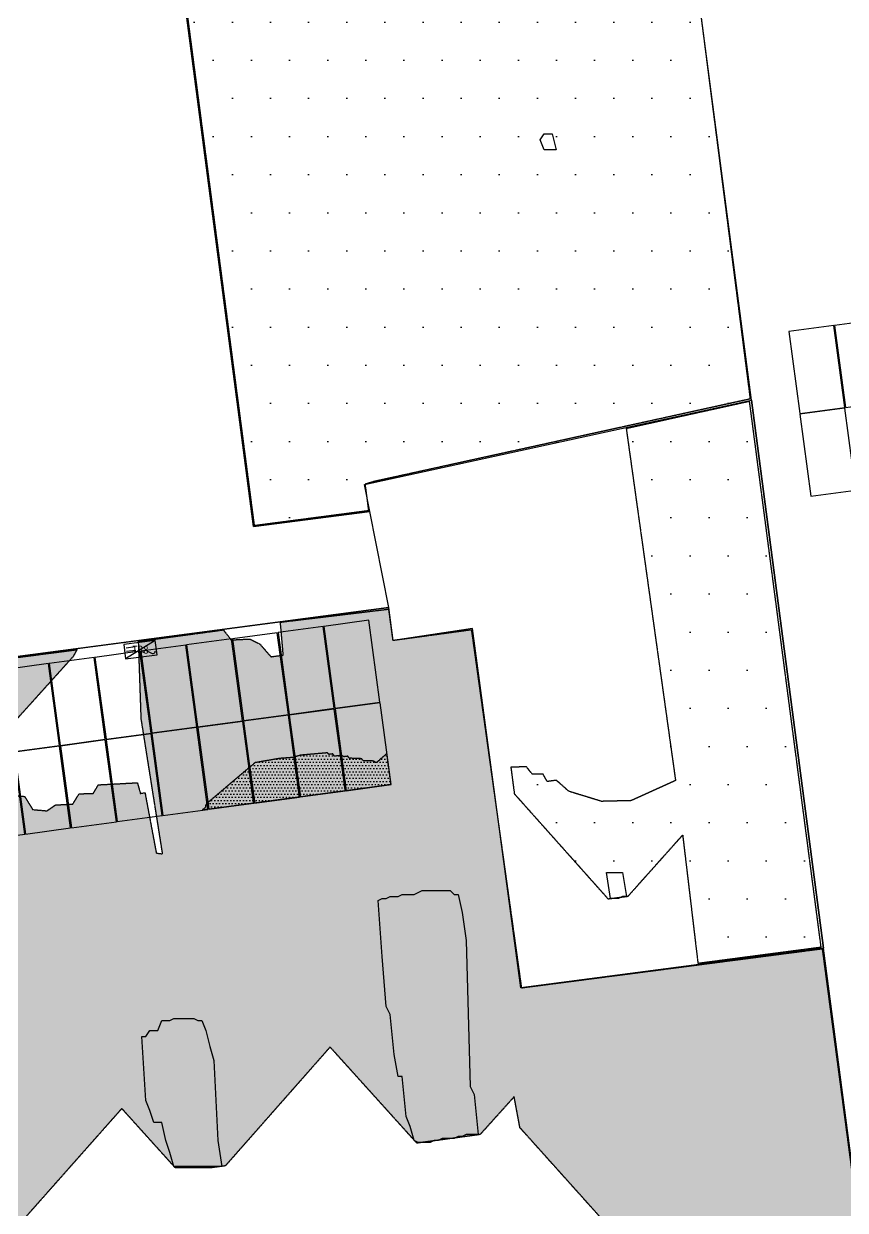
# Model space of a CAD drawing. Header units: millimetres. Extents: x -245826 to 350363, y -160205 to 260795.
# Drawn here: x 30986 to 51503, y 88422 to 118070 of the extents above; entities that cross this region are included whole.
import ezdxf
from ezdxf.enums import TextEntityAlignment as Align

# ---------------------------------------------------------------- set-up
doc = ezdxf.new("R2010")
doc.units = ezdxf.units.MM
doc.linetypes.add('DASHED', pattern=[1.524, 1.27, -0.254])
for name, color, linetype in [('Inverter', 7, 'ByLayer'), ('Module', 7, 'ByLayer'), ('Obstruction', 7, 'ByLayer'), ('Ridge Line', 7, 'ByLayer'), ('Shading', 8, 'DASHED'), ('Unit Area Boundary', 7, 'ByLayer')]:
    doc.layers.add(name, color=color, linetype=linetype)

# ---------------------------------------------------------------- blocks, each defined once
blk = doc.blocks.new('*U0')
at = {"layer": 'Unit Area Boundary', "color": 2}
blk.add_polyline3d([(-46776, 96654, 16333), (-31493, 107029, 16333), (-23262, 94903, 16333), (-16809, 95753, 16333), (-16838, 95975, 16333), (40107, 103481, 16333), (39629, 105884, 16333), (36726, 105504, 16333), (31248, 147338, 16333), (40904, 150960, 16333), (74933, 155521, 16333), (77483, 136497, 16333), (99539, 139454, 16333), (107665, 78830, 16333), (65156, 73133, 16333), (74483, 3548, 16333)], dxfattribs=at)
at = {"flags": 1}
for tag in ['unit_id', 'unit_name', 'parapet_height', 'ground_elevation', 'is_enable_parapet']:
    blk.add_attdef(tag, (0, 0), '', height=2.5, dxfattribs=at)
blk = doc.blocks.new('*U1')
at = {"layer": 'Ridge Line', "color": 30}
for p, q in [((31248, 147338, 10945), (36726, 105504, 10945)), ((49165, 108667, 10945), (47145, 124076, 10945)), ((49165, 108667, 17919), (47145, 124076, 17919)), ((39495, 106555, 16633), (49165, 108667, 16633)), ((39495, 106555, 10945), (49165, 108667, 10945)), ((49165, 108667, 16633), (50959, 94974, 16633)), ((50959, 94974, 17919), (49165, 108667, 17919)), ((39629, 105884, 16633), (39495, 106555, 16633)), ((39629, 105884, 10945), (39495, 106555, 10945)), ((36726, 105504, 10945), (39629, 105884, 10945)), ((40107, 103481, 16633), (39629, 105884, 16633)), ((40107, 103481, 14649), (-16838, 95975, 14655)), ((40215, 102660, 14642), (40107, 103481, 14649)), ((40215, 102660, 16633), (40107, 103481, 16633)), ((42195, 102961, 14642), (40215, 102660, 14642)), ((42195, 102961, 16633), (40215, 102660, 16633)), ((43399, 93983, 14563), (42195, 102961, 14642)), ((43399, 93983, 16633), (42195, 102961, 16633)), ((50959, 94974, 14562), (43399, 93983, 14563)), ((50959, 94974, 16633), (43399, 93983, 16633)), ((52950, 79788, 14428), (50959, 94974, 14562)), ((52950, 79788, 17919), (50959, 94974, 17919))]:
    blk.add_line(p, q, dxfattribs=at)
at = {"flags": 1}
for tag in ['unit_id', 'unit_name']:
    blk.add_attdef(tag, (0, 0), '', height=2.5, dxfattribs=at)
blk = doc.blocks.new('*U6')
at = {"layer": 'Module', "color": 0}
blk.add_polyline3d([(0, 0, 0), (112.4, 15.2, 0), (84.7, 219.6, 119.1), (-27.6, 204.4, 119.1)], close=True, dxfattribs=at)
at = {"flags": 1}
for tag in ['mounting-hole-spacing1', 'mounting-hole-spacing2', 'module-material', 'vmpo', 'voco', 'silicon-material', 'panel-length', 'panel-width', 'panel-height', 'userid', 'theme', 'note', 'name', 'pmax', 'company-name', 'id', 'impo', 'isco']:
    blk.add_attdef(tag, (0, 0), '', height=2.5, dxfattribs=at)
blk = doc.blocks.new('*U7')
at = {"layer": 'Module', "color": 11}
for p in [(3761.5, 10081.2, 1631.3), (3875.9, 10096.7, 1631.3), (3532.8, 10050.3, 1631.3), (3647.2, 10065.8, 1631.3), (3304.1, 10019.4, 1631.4), (3418.4, 10034.9, 1631.4), (3075.4, 9988.5, 1631.4), (3189.7, 10003.9, 1631.4), (3903.7, 9890.6, 1511.2), (3789.4, 9875.1, 1511.2), (3560.7, 9844.2, 1511.2), (3675, 9859.6, 1511.2), (3331.9, 9813.3, 1511.3), (3446.3, 9828.7, 1511.3), (3103.2, 9782.3, 1511.3), (3217.6, 9797.8, 1511.3), (2988.9, 9766.9, 1511.3)]:
    blk.add_blockref('*U6', p, dxfattribs=at)
at = {"flags": 1}
for tag in ['offset-x', 'offset-y', 'mode', 'tilt', 'azimuth', 'align', 'array-mode', 'panel-x', 'panel-y', 'panel-per-row', 'bracket-type', 'bracket-value', 'row-per-array']:
    blk.add_attdef(tag, (0, 0), '', height=2.5, dxfattribs=at)
blk = doc.blocks.new('*U14')
at = {"layer": 'Module', "color": 0}
blk.add_polyline3d([(0, 0, 0), (112.4, 15, 0), (85, 219.5, 119.1), (-27.4, 204.5, 119.1)], close=True, dxfattribs=at)
at = {"flags": 1}
for tag in ['mounting-hole-spacing1', 'mounting-hole-spacing2', 'module-material', 'vmpo', 'voco', 'silicon-material', 'panel-length', 'panel-width', 'panel-height', 'userid', 'theme', 'note', 'name', 'pmax', 'company-name', 'id', 'impo', 'isco']:
    blk.add_attdef(tag, (0, 0), '', height=2.5, dxfattribs=at)
blk = doc.blocks.new('*U15')
at = {"layer": 'Module', "color": 230}
for p in [(5151.2, 10848.4, 1962), (5036.8, 10833.1, 1962), (5064.4, 10626.9, 1841.9)]:
    blk.add_blockref('*U14', p, dxfattribs=at)
at = {"flags": 1}
for tag in ['offset-x', 'offset-y', 'mode', 'tilt', 'azimuth', 'align', 'array-mode', 'panel-x', 'panel-y', 'panel-per-row', 'bracket-type', 'bracket-value', 'row-per-array']:
    blk.add_attdef(tag, (0, 0), '', height=2.5, dxfattribs=at)
blk = doc.blocks.new('*U27', base_point=(39.8, 18))
at = {"color": 0}
for p, q in [((0, 0), (79.5, 36)), ((51.8, 18.2), (74.7, 18.2)), ((51.8, 9.6), (74.7, 9.6))]:
    blk.add_line(p, q, dxfattribs=at)
blk.add_lwpolyline([(0, 0), (79.5, 0), (79.5, 36), (0, 36)], close=True, dxfattribs=at)
blk.add_lwpolyline([(4.3, 26.9, -0.6815), (14.4, 30.2), (23.3, 23.6, 0.6815), (33.4, 26.9)], format="xyb", dxfattribs=at)
blk = doc.blocks.new('*U56')
at = {"layer": 'Obstruction', "color": 1}
blk.add_polyline3d([(33936, 92765, 16529), (34036, 92765, 16529), (34136, 92915, 16529), (34236, 92915, 16529), (34336, 92915, 16529), (34436, 93165, 16529), (34536, 93165, 16529), (34636, 93165, 16529), (34736, 93215, 16529), (34836, 93215, 16529), (34936, 93215, 16529), (35036, 93215, 16529), (35136, 93215, 16529), (35236, 93215, 16529), (35336, 93165, 16529), (35436, 93165, 16529), (35536, 92915, 16529), (35636, 92515, 16529), (35736, 92165, 16529), (35836, 90165, 16529), (35836, 90165, 16529), (35936, 89515, 16529), (35936, 89515, 16529), (35836, 89515, 16529), (35736, 89515, 16529), (35636, 89515, 16529), (35536, 89515, 16529), (35436, 89515, 16529), (35336, 89515, 16529), (35236, 89515, 16529), (35136, 89515, 16529), (35036, 89515, 16529), (34936, 89515, 16529), (34836, 89515, 16529), (34736, 89515, 16529), (34636, 89865, 16529), (34536, 90165, 16529), (34436, 90615, 16529), (34336, 90615, 16529), (34236, 90615, 16529), (34136, 90915, 16529), (34036, 91165, 16529), (34036, 91165, 16529)], close=True, dxfattribs=at)
at = {"flags": 1}
for tag in ['height', 'shape']:
    blk.add_attdef(tag, (0, 0), '', height=2.5, dxfattribs=at)
blk = doc.blocks.new('*U57')
at = {"layer": 'Obstruction', "color": 1}
blk.add_polyline3d([(39836, 96165, 16779), (39936, 96215, 16779), (40036, 96215, 16779), (40136, 96265, 16779), (40236, 96265, 16779), (40336, 96265, 16779), (40436, 96315, 16779), (40536, 96315, 16779), (40636, 96315, 16779), (40736, 96315, 16779), (40836, 96365, 16779), (40936, 96415, 16779), (41036, 96415, 16779), (41136, 96415, 16779), (41236, 96415, 16779), (41336, 96415, 16779), (41436, 96415, 16779), (41536, 96415, 16779), (41636, 96415, 16779), (41736, 96315, 16779), (41836, 96315, 16779), (41936, 95865, 16779), (42036, 95165, 16779), (42136, 91515, 16779), (42236, 91315, 16779), (42236, 91315, 16779), (42336, 90315, 16779), (42336, 90315, 16779), (42236, 90315, 16779), (42136, 90315, 16779), (42036, 90315, 16779), (41936, 90265, 16779), (41836, 90265, 16779), (41736, 90215, 16779), (41636, 90215, 16779), (41536, 90215, 16779), (41436, 90215, 16779), (41336, 90165, 16779), (41236, 90165, 16779), (41136, 90115, 16779), (41036, 90115, 16779), (40936, 90115, 16779), (40836, 90115, 16779), (40736, 90165, 16779), (40636, 90515, 16779), (40536, 90765, 16779), (40436, 91765, 16779), (40336, 91765, 16779), (40236, 92315, 16779), (40136, 93315, 16779), (40036, 93515, 16779), (39936, 94765, 16779), (39936, 94765, 16779)], close=True, dxfattribs=at)
at = {"flags": 1}
for tag in ['height', 'shape']:
    blk.add_attdef(tag, (0, 0), '', height=2.5, dxfattribs=at)
blk = doc.blocks.new('*U132')
at = {"layer": 'Obstruction', "color": 1}
blk.add_polyline3d([(45536, 96865, 17479), (45636, 96865, 17479), (45736, 96865, 17479), (45836, 96865, 17479), (45936, 96865, 17479), (45936, 96865, 17479), (46036, 96265, 17479), (46036, 96265, 17479), (45936, 96265, 17479), (45836, 96215, 17479), (45736, 96215, 17479), (45636, 96215, 17479), (45636, 96215, 17479)], close=True, dxfattribs=at)
at = {"flags": 1}
for tag in ['height', 'shape']:
    blk.add_attdef(tag, (0, 0), '', height=2.5, dxfattribs=at)
blk = doc.blocks.new('*U134')
at = {"layer": 'Obstruction', "color": 1}
blk.add_polyline3d([(43886, 115165, 11329), (43986, 115315, 11329), (44086, 115315, 11329), (44186, 115315, 11329), (44186, 115315, 11329), (44286, 114915, 11329), (44286, 114915, 11329), (44186, 114915, 11329), (44086, 114915, 11329), (43986, 114915, 11329), (43986, 114915, 11329)], close=True, dxfattribs=at)
at = {"flags": 1}
for tag in ['height', 'shape']:
    blk.add_attdef(tag, (0, 0), '', height=2.5, dxfattribs=at)
blk = doc.blocks.new('*U178')
at = {"layer": 'Obstruction', "color": 1}
blk.add_polyline3d([(33936, 92765, 16529), (34036, 92765, 16529), (34136, 92915, 16529), (34236, 92915, 16529), (34336, 92915, 16529), (34436, 93165, 16529), (34536, 93165, 16529), (34636, 93165, 16529), (34736, 93215, 16529), (34836, 93215, 16529), (34936, 93215, 16529), (35036, 93215, 16529), (35136, 93215, 16529), (35236, 93215, 16529), (35336, 93165, 16529), (35436, 93165, 16529), (35536, 92915, 16529), (35636, 92515, 16529), (35736, 92165, 16529), (35836, 90165, 16529), (35836, 90165, 16529), (35936, 89515, 16529), (35936, 89515, 16529), (35836, 89515, 16529), (35736, 89515, 16529), (35636, 89515, 16529), (35536, 89515, 16529), (35436, 89515, 16529), (35336, 89515, 16529), (35236, 89515, 16529), (35136, 89515, 16529), (35036, 89515, 16529), (34936, 89515, 16529), (34836, 89515, 16529), (34736, 89515, 16529), (34636, 89865, 16529), (34536, 90165, 16529), (34436, 90615, 16529), (34336, 90615, 16529), (34236, 90615, 16529), (34136, 90915, 16529), (34036, 91165, 16529), (34036, 91165, 16529)], close=True, dxfattribs=at)
at = {"flags": 1}
for tag in ['height', 'shape']:
    blk.add_attdef(tag, (0, 0), '', height=2.5, dxfattribs=at)
blk = doc.blocks.new('*U179')
at = {"layer": 'Obstruction', "color": 1}
blk.add_polyline3d([(39836, 96165, 16779), (39936, 96215, 16779), (40036, 96215, 16779), (40136, 96265, 16779), (40236, 96265, 16779), (40336, 96265, 16779), (40436, 96315, 16779), (40536, 96315, 16779), (40636, 96315, 16779), (40736, 96315, 16779), (40836, 96365, 16779), (40936, 96415, 16779), (41036, 96415, 16779), (41136, 96415, 16779), (41236, 96415, 16779), (41336, 96415, 16779), (41436, 96415, 16779), (41536, 96415, 16779), (41636, 96415, 16779), (41736, 96315, 16779), (41836, 96315, 16779), (41936, 95865, 16779), (42036, 95165, 16779), (42136, 91515, 16779), (42236, 91315, 16779), (42236, 91315, 16779), (42336, 90315, 16779), (42336, 90315, 16779), (42236, 90315, 16779), (42136, 90315, 16779), (42036, 90315, 16779), (41936, 90265, 16779), (41836, 90265, 16779), (41736, 90215, 16779), (41636, 90215, 16779), (41536, 90215, 16779), (41436, 90215, 16779), (41336, 90165, 16779), (41236, 90165, 16779), (41136, 90115, 16779), (41036, 90115, 16779), (40936, 90115, 16779), (40836, 90115, 16779), (40736, 90165, 16779), (40636, 90515, 16779), (40536, 90765, 16779), (40436, 91765, 16779), (40336, 91765, 16779), (40236, 92315, 16779), (40136, 93315, 16779), (40036, 93515, 16779), (39936, 94765, 16779), (39936, 94765, 16779)], close=True, dxfattribs=at)
at = {"flags": 1}
for tag in ['height', 'shape']:
    blk.add_attdef(tag, (0, 0), '', height=2.5, dxfattribs=at)
blk = doc.blocks.new('*U254')
at = {"layer": 'Obstruction', "color": 1}
blk.add_polyline3d([(45536, 96865, 17479), (45636, 96865, 17479), (45736, 96865, 17479), (45836, 96865, 17479), (45936, 96865, 17479), (45936, 96865, 17479), (46036, 96265, 17479), (46036, 96265, 17479), (45936, 96265, 17479), (45836, 96215, 17479), (45736, 96215, 17479), (45636, 96215, 17479), (45636, 96215, 17479)], close=True, dxfattribs=at)
at = {"flags": 1}
for tag in ['height', 'shape']:
    blk.add_attdef(tag, (0, 0), '', height=2.5, dxfattribs=at)
blk = doc.blocks.new('*U256')
at = {"layer": 'Obstruction', "color": 1}
blk.add_polyline3d([(43886, 115165, 11329), (43986, 115315, 11329), (44086, 115315, 11329), (44186, 115315, 11329), (44186, 115315, 11329), (44286, 114915, 11329), (44286, 114915, 11329), (44186, 114915, 11329), (44086, 114915, 11329), (43986, 114915, 11329), (43986, 114915, 11329)], close=True, dxfattribs=at)
at = {"flags": 1}
for tag in ['height', 'shape']:
    blk.add_attdef(tag, (0, 0), '', height=2.5, dxfattribs=at)

msp = doc.modelspace()

# ---------------------------------------------------------------- hatches: boundary and pattern name
at = {"layer": 'Shading'}
h = msp.add_hatch(dxfattribs=at)
h.set_pattern_fill('DOTS', scale=600)
h.paths.add_polyline_path([(31277, 147317), (40894, 150953), (43677, 131193), (47446, 131687), (48421, 124248), (47151, 124082), (49127, 108693), (39735, 106631), (39509, 106562), (39596, 105900), (36750, 105527), (31277, 147317)])
h = msp.add_hatch(dxfattribs=at)
h.set_pattern_fill('DOTS', scale=600)
h.paths.add_polyline_path([(49113, 108633), (46033, 107952), (47264, 99159), (46156, 98657), (45415, 98639), (44600, 98889), (44290, 99165), (44059, 99135), (43956, 99320), (43682, 99323), (43541, 99503), (43151, 99492), (43238, 98829), (45578, 96204), (46078, 96269), (47442, 97796), (47823, 94596), (50900, 95000), (49113, 108633)])
h = msp.add_hatch(dxfattribs=at)
h.set_pattern_fill('DOTS', scale=600)
h.paths.add_polyline_path([(-5502, 97430), (-4501, 97565), (-4354, 97347), (-4183, 97529), (-3710, 97514), (-3323, 96972), (-3169, 96992), (-3185, 97109), (-3693, 97675), (-2769, 97800), (-2529, 97476), (-2538, 97831), (-2346, 97857), (-1836, 97569), (-1493, 97061), (-1491, 97338), (-1337, 97359), (-877, 97144), (-670, 96776), (-648, 96898), (-455, 96924), (569, 96309), (794, 96379), (1139, 96148), (1326, 96213), (2412, 95726), (2709, 95845), (2884, 95710), (3066, 95814), (3202, 95674), (3505, 95755), (3559, 95643), (3796, 95636), (4291, 95742), (4314, 95864), (4819, 95893), (5029, 96080), (5386, 96049), (5596, 96236), (5953, 96205), (6175, 96592), (6763, 96592), (7018, 97023), (7683, 97034), (8049, 97520), (8390, 97605), (8729, 97414), (9266, 98081), (9525, 98195), (9964, 98136), (10001, 97863), (10456, 97687), (10932, 98227), (10747, 99590), (14135, 100048), (14277, 99869), (14782, 99898), (15033, 99496), (15500, 99519), (15784, 99161), (16580, 99071), (16722, 98892), (16991, 98928), (17133, 98749), (17485, 98757), (17544, 98607), (18813, 98501), (19364, 98774), (19787, 98831), (19838, 99036), (20465, 99042), (20592, 99257), (21164, 99374), (21325, 99634), (21974, 99761), (22168, 100065), (22971, 100213), (23237, 100567), (24733, 100809), (24264, 101380), (32314, 102430), (32220, 102258), (29494, 99233), (30087, 99194), (30414, 98802), (31007, 98764), (31209, 98434), (31566, 98403), (31781, 98551), (32210, 98570), (32371, 98829), (32722, 98837), (32850, 99053), (33823, 99105), (33898, 98838), (34014, 98854), (34296, 97346), (34455, 97327), (33920, 100704), (33854, 102638), (35971, 102924), (36162, 102673), (36629, 102696), (36881, 102572), (37160, 102253), (37468, 102294), (37396, 103117), (40095, 103443), (40201, 102664), (42164, 102930), (43415, 93981), (50926, 94958), (52943, 79768), (59987, 80722), (54987, 75089), (53584, 74741), (52727, 74704), (52555, 74522), (52615, 74372), (53241, 74377), (53700, 73884), (54123, 73942), (54538, 73482), (54764, 73553), (55016, 73428), (57903, 73819), (58308, 73438), (58913, 73599), (59250, 74001), (59723, 73986), (60125, 74199), (61483, 74303), (61621, 74441), (64893, 74884), (66316, 64372), (56616, 63059), (57288, 57798), (65806, 58871), (64369, 57329), (64063, 56693), (58001, 49925), (57440, 49730), (56341, 49740), (55965, 49332), (55277, 49200), (55424, 48982), (55864, 48922), (56054, 48671), (56817, 48536), (57650, 48173), (58606, 48064), (58760, 48085), (58783, 48207), (59134, 48215), (59195, 48342), (60004, 48452), (60159, 48750), (60627, 48774), (60821, 49078), (61326, 49107), (61592, 49460), (62213, 49504), (62512, 49901), (64476, 50167), (64771, 50009), (64841, 49781), (65263, 49560), (65363, 48820), (62366, 45481), (62665, 45006), (62764, 43988), (58605, 39382), (59930, 39442), (60146, 37846), (60008, 37708), (59205, 37560), (59320, 37575), (59472, 37318), (59863, 37332), (60229, 36945), (60580, 36953), (60640, 36803), (61107, 36826), (61210, 36642), (61601, 36655), (61660, 36505), (62012, 36512), (62115, 36328), (62472, 36297), (63116, 36464), (63426, 36783), (63777, 36791), (64197, 37165), (64951, 37386), (65151, 37651), (66025, 37849), (66330, 38207), (69756, 38671), (70167, 35634), (70067, 35501), (64381, 29142), (61687, 28777), (61402, 28857), (61172, 29104), (59792, 28877), (59633, 28895), (58983, 29640), (57778, 28406), (55353, 28078), (55096, 28242), (49505, 34502), (49293, 34910), (49223, 36010), (51268, 36248), (51848, 35731), (52353, 35760), (52724, 35335), (53192, 35358), (53393, 35029), (53739, 35076), (54023, 34717), (54331, 34759), (54429, 34614), (54506, 34624), (52612, 36747), (52410, 37948), (52956, 38260), (48069, 43665), (47813, 44106), (47711, 45440), (50059, 45758), (50595, 45275), (51144, 45270), (51428, 44912), (51944, 44863), (52184, 44539), (52657, 44524), (52858, 44194), (53654, 44104), (53714, 43953), (54104, 43966), (54164, 43816), (54477, 43818), (54536, 43668), (54734, 43655), (54888, 43676), (54802, 44021), (55264, 44084), (51475, 48328), (51291, 49691), (51385, 49862), (51506, 49839), (51693, 49904), (46294, 55913), (46111, 57554), (47678, 57845), (48426, 57827), (48683, 57664), (49425, 57685), (49479, 57573), (50167, 57706), (50403, 57698), (50583, 57525), (50814, 57556), (47943, 60815), (47801, 61866), (47599, 62195), (48731, 62230), (48792, 62357), (49134, 62443), (44739, 67398), (44670, 68777), (44770, 68909), (46733, 69175), (47155, 68955), (48562, 68986), (48484, 69848), (46000, 72565), (45892, 73938), (46403, 73928), (46498, 74099), (48125, 74240), (48263, 74378), (48763, 74445), (43451, 80387), (42732, 81360), (42642, 82894), (43763, 83006), (44517, 83227), (41847, 86156), (41705, 87208), (42596, 87289), (42781, 87076), (43056, 87073), (43242, 86861), (43434, 86887), (43910, 86555), (44925, 86296), (45718, 86522), (45581, 86662), (45464, 87241), (45887, 87298), (45985, 87153), (46517, 86987), (43378, 90487), (43234, 91260), (42382, 90313), (40804, 90099), (38637, 92501), (36020, 89531), (35635, 89479), (34773, 89481), (33435, 90965), (28369, 85244), (26274, 85079), (21836, 90069), (19458, 87368), (17918, 87160), (11541, 94305), (11446, 95878), (11271, 96013), (11094, 96742), (4390, 89214), (3753, 89286), (3284, 89857), (3169, 89842), (2394, 88904), (2202, 88878), (1916, 88959), (-5383, 97129), (-5502, 97430)])
h.paths.add_polyline_path([(25843, 96955), (25869, 96760), (26902, 96662), (28023, 96774), (28079, 96940), (28469, 96953), (28685, 97101), (28575, 98197), (27995, 97563), (27643, 97555), (25749, 99678), (26059, 98253), (25860, 97988), (25843, 96955)], flags=16)
h.paths.add_polyline_path([(45000, 83134), (45273, 82854), (45406, 83030), (46215, 83140), (46428, 83010), (46659, 83041), (46720, 83169), (47606, 83288), (47819, 83159), (48024, 83385), (48535, 83374), (48782, 83289), (49071, 82892), (49702, 82858), (50030, 82467), (50584, 82423), (48641, 84618), (48370, 84304), (47831, 84231), (47143, 84970), (45572, 83251), (45000, 83134)], flags=16)
h.paths.add_polyline_path([(50677, 82316), (50682, 82277), (50721, 82283), (50716, 82322), (50677, 82316)], flags=16)
h.paths.add_polyline_path([(50721, 82283), (50731, 82205), (50770, 82210), (50759, 82288), (50721, 82283)], flags=16)
h.paths.add_polyline_path([(50770, 82210), (50780, 82132), (50863, 82104), (50852, 82182), (50770, 82210)], flags=16)
h = msp.add_hatch(dxfattribs=at)
h.set_pattern_fill('DOTS', color=1, scale=50)
h.paths.add_polyline_path([(37383, 99712), (36763, 99606), (36632, 99491), (36752, 98602), (37871, 98754), (37738, 99738), (37383, 99712)])
h = msp.add_hatch(dxfattribs=at)
h.set_pattern_fill('DOTS', color=1, scale=50)
h.paths.add_polyline_path([(37903, 99793), (37759, 99752), (37894, 98757), (39016, 98908), (38897, 99786), (38748, 99766), (38703, 99825), (38606, 99812), (38570, 99851), (37903, 99793)])
h = msp.add_hatch(dxfattribs=at)
h.set_pattern_fill('DOTS', color=1, scale=50)
h.paths.add_polyline_path([(38918, 99789), (39037, 98911), (40159, 99063), (40055, 99834), (39787, 99601), (39725, 99647), (39461, 99655), (39423, 99705), (39114, 99717), (39082, 99767), (38982, 99754), (38918, 99789)])
h = msp.add_hatch(dxfattribs=at)
h.set_pattern_fill('DOTS', color=1, scale=50)
h.paths.add_polyline_path([(36607, 99476), (35584, 98608), (35606, 98447), (36728, 98599), (36607, 99476)])
h = msp.add_hatch(dxfattribs=at)
h.set_pattern_fill('DOTS', color=1, scale=50)
h.paths.add_polyline_path([(35556, 98582), (35531, 98557), (35519, 98479), (35444, 98425), (35586, 98445), (35567, 98584), (35556, 98582)])

# ---------------------------------------------------------------- linework, layer by layer
at = {"layer": 'Shading', "linetype": 'DASHED'}
for points in [[(31277, 147317, 10946), (40894, 150953, 10946), (43677, 131193, 10946), (47446, 131687, 10946), (48421, 124248, 10946), (47151, 124082, 10946), (49127, 108693, 10946), (39735, 106631, 10946), (39509, 106562, 10946), (39596, 105900, 10946), (36750, 105527, 10946), (31277, 147317, 10946)], [(49113, 108633, 16634), (46033, 107952, 16634), (47264, 99159, 16634), (46156, 98657, 16634), (45415, 98639, 16634), (44600, 98889, 16634), (44290, 99165, 16634), (44059, 99135, 16634), (43956, 99320, 16634), (43682, 99323, 16634), (43541, 99503, 16634), (43151, 99492, 16634), (43238, 98829, 16634), (45578, 96204, 16634), (46078, 96269, 16634), (47442, 97796, 16634), (47823, 94596, 16634), (50900, 95000, 16634), (49113, 108633, 16634)]]:
    msp.add_polyline3d(points, close=True, dxfattribs=at)
for points in [[(30414, 98802, 14622), (31007, 98764, 14621), (31209, 98434, 14617), (31566, 98403, 14617), (31781, 98551, 14618), (32210, 98570, 14617), (32371, 98829, 14619), (32722, 98837, 14619), (32850, 99053, 14621), (33823, 99105, 14620), (33898, 98838, 14618), (34014, 98854, 14618), (34296, 97346, 14604), (34455, 97327, 14604), (33920, 100704, 14634), (33854, 102638, 14650), (35971, 102924, 14650), (36162, 102673, 14648), (36629, 102696, 14648), (36881, 102572, 14646), (37160, 102253, 14643), (37468, 102294, 14643), (37396, 103117, 14650), (40095, 103443, 14650), (40201, 102664, 14643), (42164, 102930, 14643), (43415, 93981, 14564), (50926, 94958, 14563), (52943, 79768, 14429)], [(24264, 101380, 14652), (32314, 102430, 14651), (32220, 102258, 14649), (29494, 99233, 14627)], [(46517, 86987, 14499), (43378, 90487, 14534), (43234, 91260, 14540), (42382, 90313, 14533), (40804, 90099, 14533), (38637, 92501, 14557), (36020, 89531, 14535), (35635, 89479, 14535), (34773, 89481, 14536), (33435, 90965, 14550), (28369, 85244, 14507)]]:
    msp.add_polyline3d(points, dxfattribs=at)
at = {"layer": 'Shading', "color": 1, "linetype": 'DASHED'}
for points in [[(37383, 99712, 15702), (36763, 99606, 15690), (36632, 99491, 15634), (36752, 98602, 15116), (37871, 98754, 15116), (37738, 99738, 15690), (37383, 99712, 15702)], [(37903, 99793, 15709), (37759, 99752, 15696), (37894, 98757, 15116), (39016, 98908, 15116), (38897, 99786, 15628), (38748, 99766, 15628), (38703, 99825, 15665), (38606, 99812, 15665), (38570, 99851, 15690), (37903, 99793, 15709)], [(38918, 99789, 15628), (39037, 98911, 15116), (40159, 99063, 15116), (40055, 99834, 15565), (39787, 99601, 15453), (39725, 99647, 15484), (39461, 99655, 15509), (39423, 99705, 15540), (39114, 99717, 15571), (39082, 99767, 15603), (38982, 99754, 15603), (38918, 99789, 15628)], [(36607, 99476, 15628), (35584, 98608, 15210), (35606, 98447, 15116), (36728, 98599, 15116), (36607, 99476, 15628)], [(35556, 98582, 15198), (35531, 98557, 15186), (35519, 98479, 15142), (35444, 98425, 15117), (35586, 98445, 15117), (35567, 98584, 15198), (35556, 98582, 15198)]]:
    msp.add_polyline3d(points, close=True, dxfattribs=at)

# ---------------------------------------------------------------- block references
at = {"layer": 'Inverter', "xscale": 10, "yscale": 10, "zscale": 10, "rotation": 187.5086945870961}
msp.add_blockref('*U27', (33900, 102430, 15160), dxfattribs=at)
at = {"layer": 'Module', "xscale": 10, "yscale": 10, "zscale": 10}
for name in ['*U15', '*U7']:
    msp.add_blockref(name, (0, 0), dxfattribs=at)
at = {"layer": 'Obstruction'}
for name in ['*U134', '*U256', '*U132', '*U254', '*U57', '*U179', '*U56', '*U178']:
    msp.add_blockref(name, (0, 0), dxfattribs=at)
at = {"layer": 'Ridge Line'}
msp.add_blockref('*U1', (0, 0), dxfattribs=at)
at = {"layer": 'Unit Area Boundary'}
msp.add_blockref('*U0', (0, 0), dxfattribs=at)

# ---------------------------------------------------------------- texts
at = {"layer": 'Inverter', "color": 2}
msp.add_text('TB8', height=200, dxfattribs=at).set_placement((33900, 102430, 15160), align=Align.MIDDLE_CENTER)

doc.saveas('drawing.dxf')
